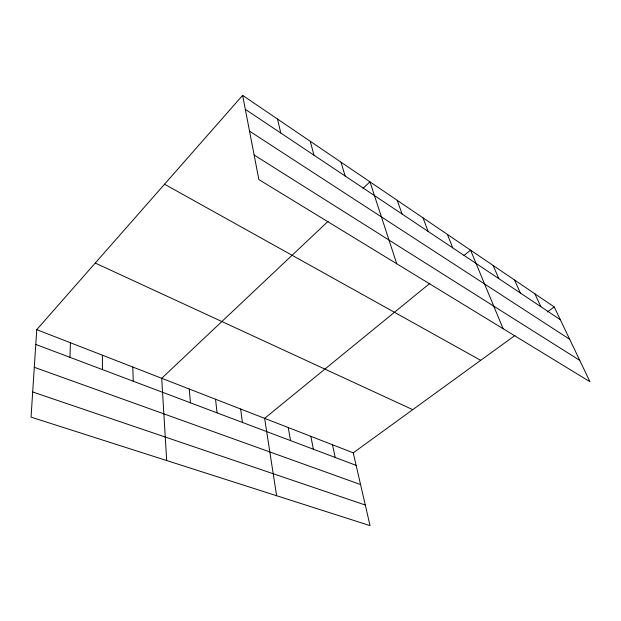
<?xml version="1.0" encoding="UTF-8"?>
<svg xmlns="http://www.w3.org/2000/svg" width="621" height="621" viewBox="0 0 621 621"><rect width="100%" height="100%" fill="white"/><g stroke="black" fill="none" stroke-linecap="round" stroke-linejoin="round"><path stroke-width="0.93" d="M69.987 357.347L70.429 342.761M36.74 329.65L31.05 417.133L370.046 525.63L353.24 452.841L36.74 329.65L242.625 95.37L554.227 306.953L589.95 381.721L258.872 179.585L242.625 95.37M328.105 221.309L161.708 378.29L166.676 460.541M362.998 188.396L369.953 181.829L396.741 263.762M429.98 283.261L264.624 418.352L276.617 495.729M463.941 255.518L470.539 250.131L503.111 328.703M353.24 452.841L515.034 335.41M547.295 311.99L554.227 306.953M32.688 391.983L365.288 505.028M34.287 367.29L360.56 484.551M35.777 344.43L356.128 465.362M95.254 263.063L412.732 409.658M164.542 184.22L480.693 360.327M254.129 155.002L579.758 360.39M249.533 131.155L569.69 339.322M245.318 109.343L560.321 319.699M534.875 293.818L540.852 306.696M514.53 280.001L520.375 293.027M493.113 265.454L498.803 278.619M447.43 234.435L452.732 247.857M423.033 217.87L428.11 231.408M397.254 200.366L402.059 214.012M341.007 162.174L345.144 176.007M310.259 141.293L313.978 155.196M277.533 119.069L280.777 133.018M332.499 444.768L335.208 457.467M310.857 436.346L313.372 449.224M288.253 427.551L290.55 440.607M240.637 409.014L242.431 422.443M215.541 399.249L217.055 412.864M189.265 389.018L190.461 402.819M132.793 367.034L133.251 381.224M102.403 355.204L102.434 369.596"/></g></svg>
